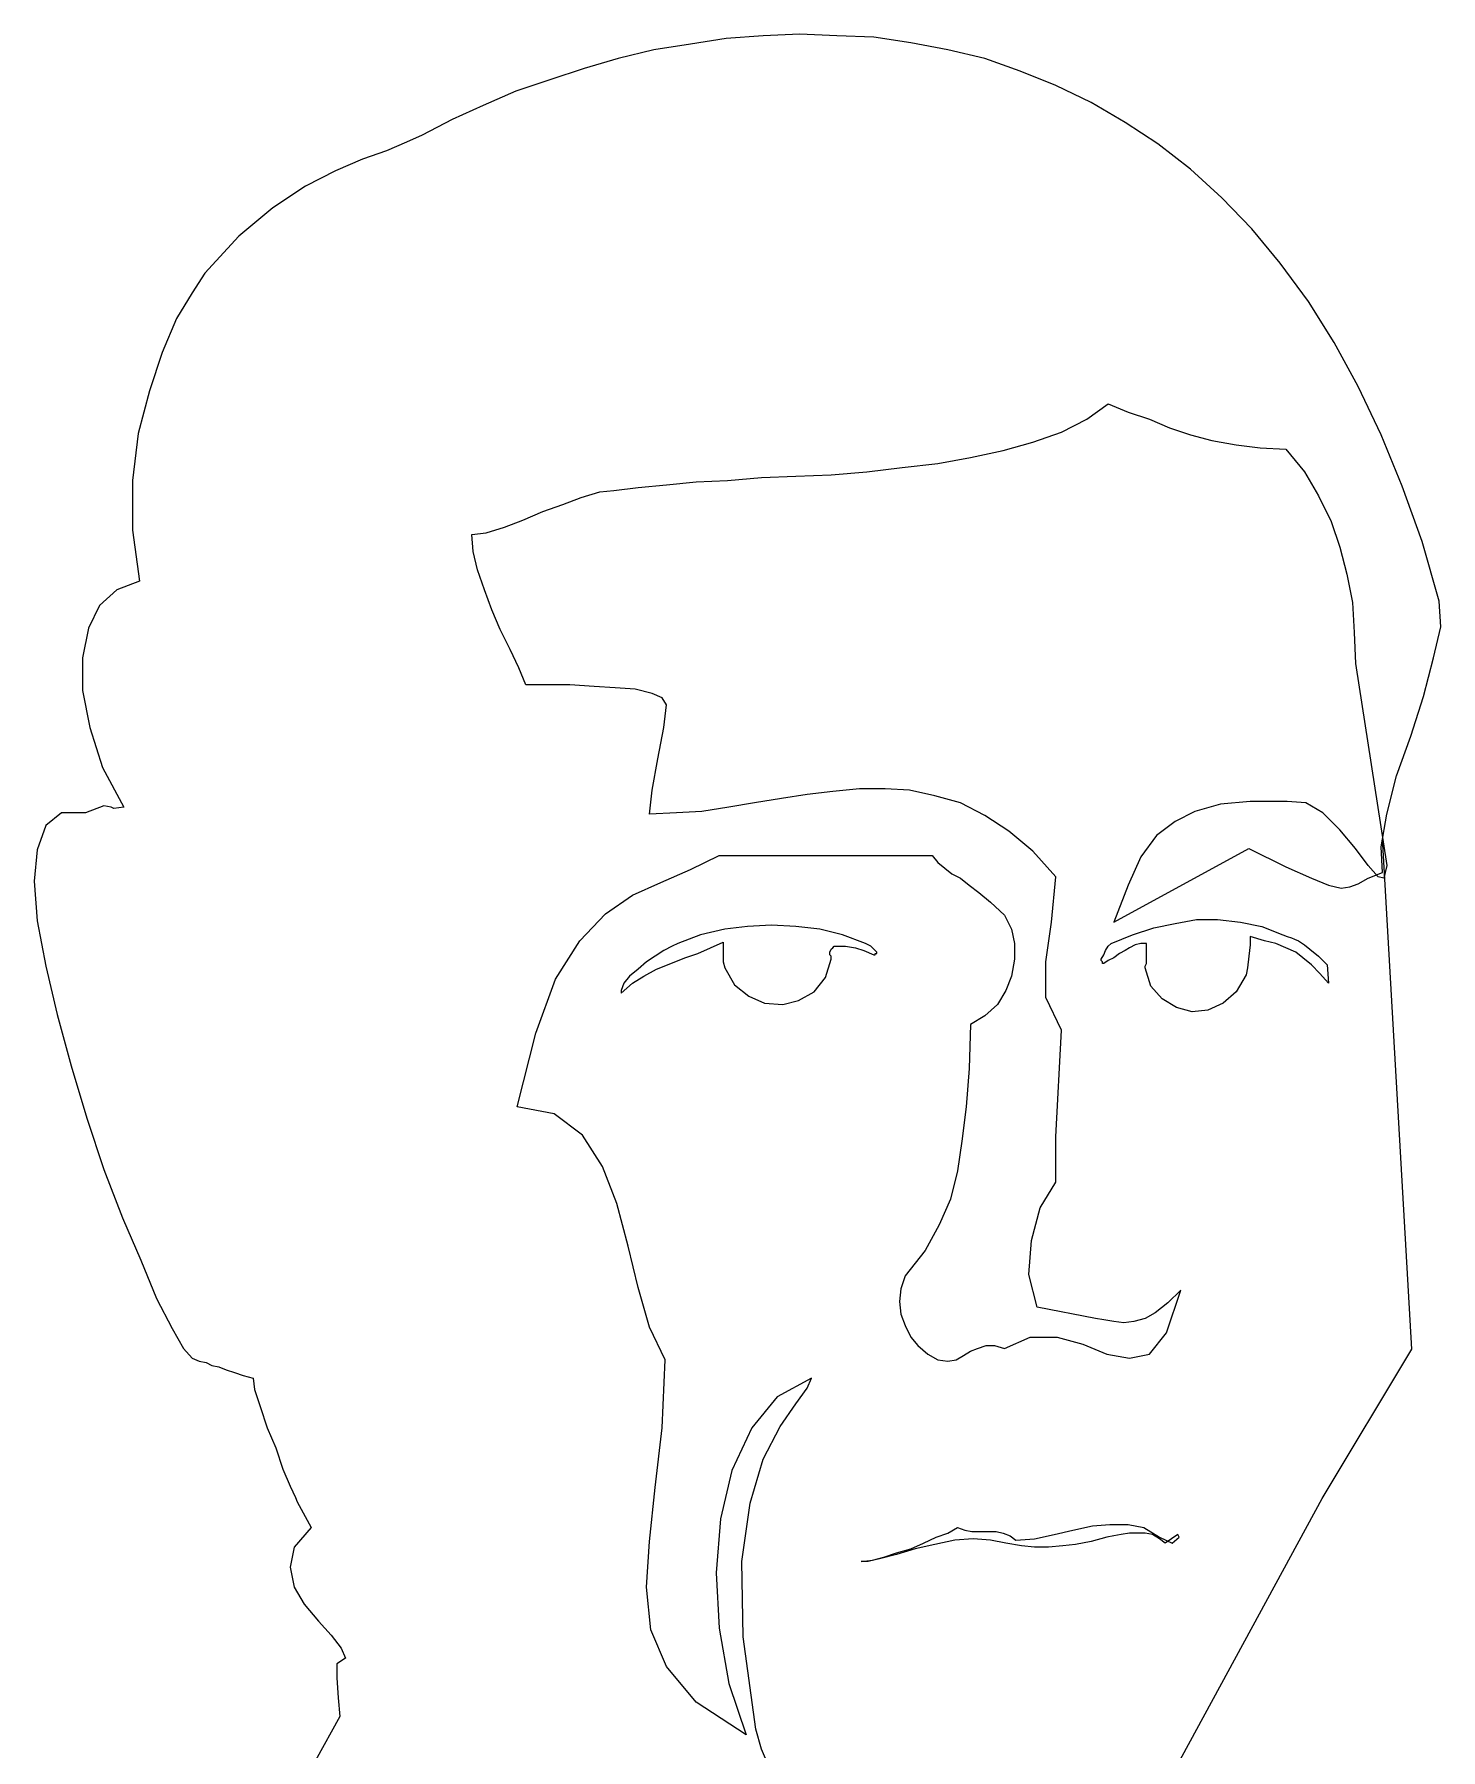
# Model space of a CAD drawing. Extents: x 3778 to 4621, y -3448 to -1606.
# Drawn here: x 3912.9 to 4123.2, y -1862.1 to -1605.6 of the extents above; entities that cross this region are included whole.
import ezdxf

# ---------------------------------------------------------------- set-up
doc = ezdxf.new("R2010")
doc.units = 0
doc.header["$LTSCALE"] = 1270
doc.header["$MEASUREMENT"] = 0
doc.layers.get('0').update_dxf_attribs({"linetype": 'CONTINUOUS'})

msp = doc.modelspace()

# ---------------------------------------------------------------- linework, layer by layer
at = {"linetype": 'CONTINUOUS'}
for p, q in [((4027.37, -1605.63), (4021.85, -1605.85)), ((4032.9, -1605.85), (4027.37, -1605.63)), ((4005.5, -1607.97), (4000.18, -1609.24)), ((4011.01, -1607.12), (4005.5, -1607.97)), ((4016.33, -1606.27), (4011.01, -1607.12)), ((4021.85, -1605.85), (4016.33, -1606.27)), ((4038.42, -1606.06), (4032.9, -1605.85)), ((4043.94, -1606.91), (4038.42, -1606.06)), ((4049.47, -1607.97), (4043.94, -1606.91)), ((4054.99, -1609.24), (4049.47, -1607.97)), ((3995.09, -1610.73), (3989.99, -1612.43)), ((4000.18, -1609.24), (3995.09, -1610.73)), ((4060.3, -1611.16), (4054.99, -1609.24)), ((3989.99, -1612.43), (3984.89, -1614.13)), ((4065.61, -1613.28), (4060.3, -1611.16)), ((4070.92, -1615.83), (4065.61, -1613.28)), ((3984.89, -1614.13), (3980.01, -1616.26)), ((4076.02, -1618.81), (4070.92, -1615.83)), ((3975.34, -1618.38), (3970.87, -1620.71)), ((3980.01, -1616.26), (3975.34, -1618.38)), ((3970.87, -1620.71), (3968.53, -1621.77)), ((4080.9, -1621.99), (4076.02, -1618.81)), ((3965.56, -1623.05), (3961.95, -1624.32)), ((3968.53, -1621.77), (3965.56, -1623.05)), ((4085.79, -1625.81), (4080.9, -1621.99)), ((3957.91, -1626.03), (3953.45, -1628.36)), ((3961.95, -1624.32), (3957.91, -1626.03)), ((4090.46, -1630.06), (4085.79, -1625.81)), ((3953.45, -1628.36), (3948.57, -1631.55)), ((4094.92, -1634.73), (4090.46, -1630.06)), ((3948.57, -1631.55), (3943.47, -1635.79)), ((3943.47, -1635.79), (3938.37, -1641.32)), ((4099.17, -1639.83), (4094.92, -1634.73)), ((3938.37, -1641.32), (3936.46, -1644.29)), ((4103.42, -1645.56), (4099.17, -1639.83)), ((3936.46, -1644.29), (3934.12, -1648.11)), ((4107.24, -1651.73), (4103.42, -1645.56)), ((3934.12, -1648.11), (3932, -1653.21)), ((4110.85, -1658.31), (4107.24, -1651.73)), ((3932, -1653.21), (3930.09, -1658.95)), ((3930.09, -1658.95), (3928.39, -1665.32)), ((4114.26, -1665.54), (4110.85, -1658.31)), ((4070.28, -1663.19), (4073.47, -1660.86)), ((4073.47, -1660.86), (4076.45, -1662.13)), ((4066.46, -1665.11), (4070.28, -1663.19)), ((4076.45, -1662.13), (4079.63, -1663.19)), ((4079.63, -1663.19), (4082.61, -1664.47)), ((4082.61, -1664.47), (4085.79, -1665.54)), ((3928.39, -1665.32), (3927.54, -1672.33)), ((4057.75, -1667.87), (4062.21, -1666.6)), ((4062.21, -1666.6), (4066.46, -1665.11)), ((4085.79, -1665.54), (4088.98, -1666.38)), ((4088.98, -1666.38), (4092.59, -1667.02)), ((4092.59, -1667.02), (4096.2, -1667.44)), ((4117.44, -1673.18), (4114.26, -1665.54)), ((4042.66, -1670.42), (4047.98, -1669.78)), ((4047.98, -1669.78), (4052.86, -1668.93)), ((4052.86, -1668.93), (4057.75, -1667.87)), ((4096.2, -1667.44), (4100.02, -1667.66)), ((4100.02, -1667.66), (4102.79, -1671.05)), ((3927.54, -1672.33), (3927.54, -1679.76)), ((4011.87, -1672.54), (4016.54, -1672.33)), ((4016.54, -1672.33), (4021.64, -1671.91)), ((4021.64, -1671.91), (4026.74, -1671.7)), ((4026.74, -1671.7), (4032.05, -1671.48)), ((4032.05, -1671.48), (4037.36, -1671.05)), ((4037.36, -1671.05), (4042.66, -1670.42)), ((4102.79, -1671.05), (4104.91, -1674.66)), ((3991.9, -1675.94), (3994.66, -1674.88)), ((3994.66, -1674.88), (3997.42, -1674.03)), ((3997.42, -1674.03), (3999.55, -1673.82)), ((3999.55, -1673.82), (4003.16, -1673.39)), ((4003.16, -1673.39), (4007.4, -1672.97)), ((4007.4, -1672.97), (4011.87, -1672.54)), ((4104.91, -1674.66), (4106.82, -1678.49)), ((4120.42, -1681.47), (4117.44, -1673.18)), ((3985.95, -1678.28), (3988.93, -1677)), ((3988.93, -1677), (3991.9, -1675.94)), ((3927.54, -1679.76), (3928.6, -1687.41)), ((3980.43, -1680.19), (3983.19, -1679.34)), ((3983.19, -1679.34), (3985.95, -1678.28)), ((4106.82, -1678.49), (4108.09, -1682.31)), ((3978.3, -1680.4), (3980.43, -1680.19)), ((3978.52, -1682.95), (3978.3, -1680.4)), ((4108.09, -1682.31), (4109.16, -1686.35)), ((4122.96, -1690.39), (4120.42, -1681.47)), ((3979.16, -1685.72), (3978.52, -1682.95)), ((3928.6, -1687.41), (3925.2, -1688.68)), ((3980.22, -1688.68), (3979.16, -1685.72)), ((4109.16, -1686.35), (4110, -1690.6)), ((3925.2, -1688.68), (3922.65, -1691.02)), ((3981.28, -1691.66), (3980.22, -1688.68)), ((3922.65, -1691.02), (3920.96, -1694.43)), ((3982.55, -1694.64), (3981.28, -1691.66)), ((4110, -1690.6), (4110.22, -1695.06)), ((4123.18, -1694.21), (4122.96, -1690.39)), ((3920.96, -1694.43), (3920.1, -1698.88)), ((3984.04, -1697.61), (3982.55, -1694.64)), ((4110.22, -1695.06), (4110.43, -1699.73)), ((4122.11, -1698.88), (4123.18, -1694.21)), ((3985.32, -1700.37), (3984.04, -1697.61)), ((3920.1, -1698.88), (3920.1, -1703.77)), ((3986.38, -1702.92), (3985.32, -1700.37)), ((4110.43, -1699.73), (4115.1, -1729.9)), ((4120.63, -1704.62), (4122.11, -1698.88)), ((3989.56, -1702.92), (3986.38, -1702.92)), ((3992.97, -1702.92), (3989.56, -1702.92)), ((3996.58, -1703.13), (3992.97, -1702.92)), ((3920.1, -1703.77), (3921.17, -1709.29)), ((3999.76, -1703.35), (3996.58, -1703.13)), ((4002.73, -1703.55), (3999.76, -1703.35)), ((4005.28, -1704.19), (4002.73, -1703.55)), ((4006.77, -1704.83), (4005.28, -1704.19)), ((4007.4, -1705.9), (4006.77, -1704.83)), ((4118.71, -1710.57), (4120.63, -1704.62)), ((4006.99, -1709.29), (4007.4, -1705.9)), ((3921.17, -1709.29), (3923.08, -1715.24)), ((4006.13, -1713.96), (4006.99, -1709.29)), ((4116.59, -1716.51), (4118.71, -1710.57)), ((3923.08, -1715.24), (3926.27, -1721.19)), ((4005.28, -1718.64), (4006.13, -1713.96)), ((4036.29, -1718.43), (4032.26, -1718.85)), ((4040.12, -1718.43), (4036.29, -1718.43)), ((4043.73, -1718.64), (4040.12, -1718.43)), ((4115.1, -1722.25), (4116.59, -1716.51)), ((3923.29, -1720.98), (3920.53, -1722.04)), ((3924.35, -1721.19), (3923.29, -1720.98)), ((4004.85, -1722.25), (4005.28, -1718.64)), ((4020.58, -1720.55), (4016.75, -1721.19)), ((4024.62, -1719.91), (4020.58, -1720.55)), ((4028.44, -1719.28), (4024.62, -1719.91)), ((4032.26, -1718.85), (4028.44, -1719.28)), ((4047.55, -1719.49), (4043.73, -1718.64)), ((4051.37, -1720.55), (4047.55, -1719.49)), ((4054.99, -1722.46), (4051.37, -1720.55)), ((4090.25, -1720.76), (4086.43, -1721.82)), ((4094.71, -1720.34), (4090.25, -1720.76)), ((4100.24, -1720.34), (4094.71, -1720.34)), ((4103, -1720.55), (4100.24, -1720.34)), ((4105.54, -1722.04), (4103, -1720.55)), ((3916.92, -1722.04), (3914.58, -1723.95)), ((3920.53, -1722.04), (3916.92, -1722.04)), ((3924.78, -1721.4), (3924.35, -1721.19)), ((3926.27, -1721.19), (3924.78, -1721.4)), ((4008.89, -1722.04), (4004.85, -1722.25)), ((4012.72, -1721.82), (4008.89, -1722.04)), ((4016.75, -1721.19), (4012.72, -1721.82)), ((4058.6, -1724.8), (4054.99, -1722.46)), ((4083.45, -1723.31), (4080.69, -1725.43)), ((4086.43, -1721.82), (4083.45, -1723.31)), ((4108.09, -1724.59), (4105.54, -1722.04)), ((4114.26, -1727.14), (4115.1, -1722.25)), ((3914.58, -1723.95), (3913.31, -1727.56)), ((4062.21, -1727.77), (4058.6, -1724.8)), ((4080.69, -1725.43), (4078.35, -1728.63)), ((4110.43, -1727.35), (4108.09, -1724.59)), ((4118.85, -1802.24), (4114.48, -1725.86)), ((3913.31, -1727.56), (3912.88, -1732.24)), ((4011.01, -1730.53), (4015.27, -1728.41)), ((4015.27, -1728.41), (4047.13, -1728.41)), ((4047.13, -1728.41), (4047.98, -1729.47)), ((4065.61, -1731.59), (4062.21, -1727.77)), ((4074.32, -1738.39), (4094.5, -1727.35)), ((4078.35, -1728.63), (4076.45, -1732.87)), ((4094.5, -1727.35), (4100.02, -1730.1)), ((4112.34, -1729.9), (4110.43, -1727.35)), ((4114.46, -1730.96), (4114.26, -1727.14)), ((4006.56, -1732.45), (4011.01, -1730.53)), ((4047.98, -1729.47), (4049.04, -1730.32)), ((4049.04, -1730.32), (4050.1, -1731.17)), ((4050.1, -1731.17), (4051.37, -1731.81)), ((4100.02, -1730.1), (4103.85, -1731.81)), ((4113.83, -1731.59), (4112.34, -1729.9)), ((4112.34, -1731.81), (4114.46, -1730.96)), ((4115.1, -1729.9), (4114.67, -1731.81)), ((3912.88, -1732.24), (3913.31, -1738.18)), ((4002.31, -1734.36), (4006.56, -1732.45)), ((4051.37, -1731.81), (4052.65, -1732.87)), ((4052.65, -1732.87), (4054.14, -1733.93)), ((4064.98, -1738.39), (4065.61, -1731.59)), ((4076.45, -1732.87), (4074.32, -1738.39)), ((4103.85, -1731.81), (4106.39, -1732.87)), ((4106.39, -1732.87), (4108.3, -1733.3)), ((4108.3, -1733.3), (4109.58, -1733.08)), ((4109.58, -1733.08), (4110.85, -1732.65)), ((4110.85, -1732.65), (4112.34, -1731.81)), ((4114.67, -1731.81), (4113.83, -1731.59)), ((3998.27, -1737.12), (4002.31, -1734.36)), ((4054.14, -1733.93), (4055.84, -1735.42)), ((4055.84, -1735.42), (4057.96, -1737.33)), ((3913.31, -1738.18), (3914.58, -1744.98)), ((3994.45, -1741.16), (3998.27, -1737.12)), ((4019.52, -1739.03), (4016.11, -1739.45)), ((4023.13, -1738.82), (4019.52, -1739.03)), ((4026.74, -1739.03), (4023.13, -1738.82)), ((4030.35, -1739.45), (4026.74, -1739.03)), ((4057.96, -1737.33), (4059.02, -1739.45)), ((4064.12, -1744.34), (4064.98, -1738.39)), ((4080.27, -1739.24), (4083.45, -1738.61)), ((4083.45, -1738.61), (4086.64, -1737.97)), ((4086.64, -1737.97), (4089.82, -1737.97)), ((4089.82, -1737.97), (4093.22, -1738.39)), ((4093.22, -1738.39), (4096.41, -1739.03)), ((4096.41, -1739.03), (4099.59, -1740.3)), ((3990.83, -1746.89), (3994.45, -1741.16)), ((4009.11, -1741.58), (4008.26, -1742)), ((4012.5, -1740.3), (4009.11, -1741.58)), ((4016.11, -1739.45), (4012.5, -1740.3)), ((4013.99, -1742.22), (4015.91, -1741.37)), ((4015.91, -1741.37), (4015.91, -1742.43)), ((4033.74, -1740.3), (4030.35, -1739.45)), ((4037.15, -1741.58), (4033.74, -1740.3)), ((4037.57, -1741.79), (4037.15, -1741.58)), ((4059.02, -1739.45), (4059.45, -1741.58)), ((4059.45, -1741.58), (4059.45, -1743.91)), ((4073.47, -1742), (4073.9, -1741.58)), ((4073.9, -1741.58), (4077.08, -1740.3)), ((4077.08, -1740.3), (4080.27, -1739.24)), ((4078.35, -1741.58), (4077.51, -1741.79)), ((4079.2, -1741.58), (4078.35, -1741.58)), ((4079.2, -1742.22), (4079.2, -1741.58)), ((4094.71, -1740.52), (4094.71, -1741.79)), ((4096.83, -1741.16), (4094.71, -1740.52)), ((4098.53, -1741.58), (4096.83, -1741.16)), ((4100.02, -1742.22), (4098.53, -1741.58)), ((4099.59, -1740.3), (4100.24, -1740.52)), ((4100.24, -1740.52), (4100.87, -1740.73)), ((4100.87, -1740.73), (4101.3, -1740.94)), ((4101.3, -1740.94), (4101.93, -1741.16)), ((4101.93, -1741.16), (4102.79, -1741.79)), ((4005.71, -1743.49), (4004.44, -1744.34)), ((4006.99, -1742.64), (4005.71, -1743.49)), ((4008.26, -1742), (4006.99, -1742.64)), ((4008.05, -1744.55), (4010.17, -1743.71)), ((4010.17, -1743.71), (4012.08, -1743.06)), ((4012.08, -1743.06), (4013.99, -1742.22)), ((4015.91, -1742.43), (4015.91, -1743.28)), ((4015.91, -1743.28), (4015.91, -1744.34)), ((4031.19, -1746.67), (4032.05, -1743.91)), ((4031.84, -1742.85), (4032.05, -1742.43)), ((4031.84, -1743.06), (4031.84, -1742.85)), ((4031.84, -1743.28), (4031.84, -1743.06)), ((4032.05, -1743.49), (4031.84, -1743.28)), ((4032.05, -1742.43), (4032.26, -1742.22)), ((4032.05, -1743.71), (4032.05, -1743.49)), ((4032.05, -1743.91), (4032.05, -1743.71)), ((4032.26, -1742.22), (4032.47, -1742)), ((4032.47, -1742), (4034.17, -1742)), ((4034.17, -1742), (4035.66, -1742.22)), ((4035.66, -1742.22), (4036.93, -1742.64)), ((4036.93, -1742.64), (4038.42, -1743.28)), ((4037.99, -1742), (4037.57, -1741.79)), ((4038.42, -1742.43), (4037.99, -1742)), ((4038.84, -1742.85), (4038.42, -1742.43)), ((4038.42, -1743.28), (4038.63, -1743.28)), ((4038.63, -1743.06), (4038.84, -1743.06)), ((4038.63, -1743.28), (4038.63, -1743.06)), ((4038.84, -1743.06), (4038.84, -1742.85)), ((4059.45, -1743.91), (4059.02, -1746.46)), ((4072.41, -1743.91), (4072.83, -1743.28)), ((4072.41, -1744.12), (4072.41, -1743.91)), ((4072.62, -1744.34), (4072.41, -1744.12)), ((4072.83, -1743.28), (4073.04, -1742.64)), ((4073.47, -1744.12), (4072.83, -1744.55)), ((4073.04, -1742.64), (4073.47, -1742)), ((4074.32, -1743.71), (4073.47, -1744.12)), ((4075.17, -1743.06), (4074.32, -1743.71)), ((4076.02, -1742.64), (4075.17, -1743.06)), ((4076.65, -1742.22), (4076.02, -1742.64)), ((4077.51, -1741.79), (4076.65, -1742.22)), ((4079.2, -1742.85), (4079.2, -1742.22)), ((4079.2, -1743.71), (4079.2, -1742.85)), ((4079.2, -1744.12), (4079.2, -1743.71)), ((4079.2, -1744.34), (4079.2, -1744.12)), ((4094.5, -1743.49), (4094.28, -1745.19)), ((4094.71, -1741.79), (4094.5, -1743.49)), ((4101.51, -1742.85), (4100.02, -1742.22)), ((4102.57, -1743.71), (4101.51, -1742.85)), ((4103.85, -1744.77), (4102.57, -1743.71)), ((4102.79, -1741.79), (4103.63, -1742.43)), ((4103.63, -1742.43), (4104.91, -1743.49)), ((4104.91, -1743.49), (4106.18, -1744.77)), ((3914.58, -1744.98), (3916.28, -1752.2)), ((4001.89, -1746.46), (4001.03, -1747.53)), ((4003.16, -1745.4), (4001.89, -1746.46)), ((4002.31, -1747.53), (4004.01, -1746.46)), ((4004.44, -1744.34), (4003.16, -1745.4)), ((4004.01, -1746.46), (4005.92, -1745.4)), ((4005.92, -1745.4), (4008.05, -1744.55)), ((4015.91, -1744.34), (4016.11, -1745.19)), ((4016.11, -1745.19), (4017.6, -1747.74)), ((4029.5, -1748.8), (4031.19, -1746.67)), ((4059.02, -1746.46), (4058.17, -1748.59)), ((4064.12, -1749.65), (4064.12, -1744.34)), ((4072.62, -1744.55), (4072.62, -1744.34)), ((4072.83, -1744.55), (4072.62, -1744.55)), ((4078.99, -1744.98), (4079.2, -1744.55)), ((4078.99, -1745.19), (4078.99, -1744.98)), ((4079.84, -1747.95), (4078.99, -1745.19)), ((4079.2, -1744.55), (4079.2, -1744.34)), ((4094.08, -1746.26), (4092.59, -1748.8)), ((4094.28, -1745.19), (4094.08, -1746.26)), ((4105.12, -1746.04), (4103.85, -1744.77)), ((4106.39, -1747.53), (4105.12, -1746.04)), ((4106.18, -1744.77), (4106.39, -1747.53)), ((3987.87, -1754.96), (3990.83, -1746.89)), ((4000.61, -1749.01), (4002.31, -1747.53)), ((4001.03, -1747.53), (4000.61, -1748.59)), ((4000.61, -1748.59), (4000.61, -1749.01)), ((4017.6, -1747.74), (4019.73, -1749.44)), ((4027.17, -1750.08), (4029.5, -1748.8)), ((4058.17, -1748.59), (4056.9, -1750.71)), ((4081.54, -1749.87), (4079.84, -1747.95)), ((4092.59, -1748.8), (4090.67, -1750.5)), ((4019.73, -1749.44), (4022.07, -1750.5)), ((4022.07, -1750.5), (4024.82, -1750.71)), ((4024.82, -1750.71), (4027.17, -1750.08)), ((4056.9, -1750.71), (4054.99, -1752.41)), ((4066.46, -1754.54), (4064.12, -1749.65)), ((4083.67, -1751.14), (4081.54, -1749.87)), ((4086, -1751.77), (4083.67, -1751.14)), ((4088.34, -1751.56), (4086, -1751.77)), ((4090.67, -1750.5), (4088.34, -1751.56)), ((3916.28, -1752.2), (3918.41, -1759.85)), ((4052.86, -1753.69), (4052.65, -1760.27)), ((4054.99, -1752.41), (4052.86, -1753.69)), ((3985.1, -1766.01), (3987.87, -1754.96)), ((4065.61, -1770.46), (4066.46, -1754.54)), ((3918.41, -1759.85), (3920.74, -1767.71)), ((4052.65, -1760.27), (4052.23, -1766.01)), ((3990.63, -1767.07), (3985.1, -1766.01)), ((3994.87, -1770.26), (3990.63, -1767.07)), ((4052.23, -1766.01), (4051.59, -1771.11)), ((3920.74, -1767.71), (3923.29, -1775.36)), ((3997.85, -1774.93), (3994.87, -1770.26)), ((4051.59, -1771.11), (4050.95, -1775.56)), ((4065.61, -1777.26), (4065.61, -1770.46)), ((3999.97, -1780.45), (3997.85, -1774.93)), ((3923.29, -1775.36), (3926.05, -1782.58)), ((4050.95, -1775.56), (4049.89, -1779.81)), ((4063.27, -1781.09), (4065.61, -1777.26)), ((4049.89, -1779.81), (4048.19, -1783.64)), ((3926.05, -1782.58), (3928.82, -1788.95)), ((4001.67, -1786.82), (3999.97, -1780.45)), ((4062, -1785.97), (4063.27, -1781.09)), ((4048.19, -1783.64), (4046.07, -1787.46)), ((4003.16, -1792.99), (4001.67, -1786.82)), ((4046.07, -1787.46), (4043.09, -1791.28)), ((4061.57, -1791.07), (4062, -1785.97)), ((3928.82, -1788.95), (3931.15, -1794.68)), ((4043.09, -1791.28), (4042.46, -1793.19)), ((4062.84, -1795.96), (4061.57, -1791.07)), ((3931.15, -1794.68), (3933.49, -1799.15)), ((4004.85, -1798.93), (4003.16, -1792.99)), ((4042.46, -1793.19), (4042.25, -1795.11)), ((4042.25, -1795.11), (4042.46, -1797.02)), ((4082.39, -1795.32), (4080.47, -1796.81)), ((4082.18, -1799.78), (4084.3, -1793.41)), ((4084.3, -1793.41), (4082.39, -1795.32)), ((4042.46, -1797.02), (4043.09, -1798.72)), ((4071.55, -1797.66), (4062.84, -1795.96)), ((4072.83, -1797.87), (4071.55, -1797.66)), ((4074.32, -1798.08), (4072.83, -1797.87)), ((4078.99, -1797.66), (4077.29, -1798.08)), ((4080.47, -1796.81), (4078.99, -1797.66)), ((3933.49, -1799.15), (3935.19, -1802.11)), ((4007.19, -1803.82), (4004.85, -1798.93)), ((4043.09, -1798.72), (4043.94, -1800.42)), ((4043.94, -1800.42), (4045, -1801.7)), ((4057.96, -1802.11), (4061.78, -1800.42)), ((4061.78, -1800.42), (4065.82, -1800.42)), ((4065.82, -1800.42), (4069.65, -1801.48)), ((4075.8, -1798.29), (4074.32, -1798.08)), ((4077.29, -1798.08), (4075.8, -1798.29)), ((4079.63, -1802.97), (4082.18, -1799.78)), ((3935.19, -1802.11), (3936.46, -1803.6)), ((4045, -1801.7), (4046.49, -1802.97)), ((4046.49, -1802.97), (4047.98, -1803.82)), ((4051.8, -1803.18), (4052.86, -1802.54)), ((4052.86, -1802.54), (4053.92, -1802.11)), ((4053.92, -1802.11), (4055.2, -1801.7)), ((4055.2, -1801.7), (4056.47, -1801.7)), ((4056.47, -1801.7), (4057.96, -1802.11)), ((4069.65, -1801.48), (4073.26, -1802.97)), ((4073.26, -1802.97), (4076.65, -1803.6)), ((4076.65, -1803.6), (4079.63, -1802.97)), ((4105.46, -1824.54), (4118.85, -1802.24)), ((3936.46, -1803.6), (3937.53, -1804.03)), ((3937.53, -1804.03), (3938.59, -1804.25)), ((3938.59, -1804.25), (3939.43, -1804.66)), ((3939.43, -1804.66), (3940.49, -1804.88)), ((3940.49, -1804.88), (3941.56, -1805.31)), ((3941.56, -1805.31), (3942.83, -1805.73)), ((4006.77, -1814.01), (4007.19, -1803.82)), ((4047.98, -1803.82), (4049.47, -1804.03)), ((4049.47, -1804.03), (4050.74, -1803.82)), ((4050.74, -1803.82), (4051.8, -1803.18)), ((3942.83, -1805.73), (3944.1, -1806.15)), ((3944.1, -1806.15), (3945.59, -1806.58)), ((3945.59, -1806.58), (3945.81, -1808.28)), ((3945.81, -1808.28), (3946.65, -1810.82)), ((4029.07, -1806.58), (4023.97, -1809.34)), ((4026.74, -1810.4), (4028.44, -1808.07)), ((4028.44, -1808.07), (4029.07, -1806.58)), ((3946.65, -1810.82), (3947.72, -1814.01)), ((4023.97, -1809.34), (4020.15, -1814.01)), ((4024.4, -1813.8), (4026.74, -1810.4)), ((3947.72, -1814.01), (3949, -1816.99)), ((4005.71, -1822.94), (4006.77, -1814.01)), ((4020.15, -1814.01), (4017.18, -1820.39)), ((4021.85, -1818.68), (4024.4, -1813.8)), ((3949, -1816.99), (3950.06, -1820.17)), ((3950.06, -1820.17), (3951.12, -1822.72)), ((4017.18, -1820.39), (4015.48, -1827.61)), ((4019.94, -1825.27), (4021.85, -1818.68)), ((3951.12, -1822.72), (3951.96, -1824.42)), ((4004.85, -1831.01), (4005.71, -1822.94)), ((3951.96, -1824.42), (3952.18, -1825.06)), ((3952.18, -1825.06), (3954.3, -1828.88)), ((4018.66, -1833.98), (4019.94, -1825.27)), ((4076.65, -1877.53), (4105.46, -1824.54)), ((4015.48, -1827.61), (4014.84, -1835.68)), ((4068.16, -1829.31), (4071.13, -1828.67)), ((4071.13, -1828.67), (4073.68, -1828.46)), ((4073.68, -1828.46), (4076.45, -1828.46)), ((4076.45, -1828.46), (4078.78, -1828.88)), ((3954.3, -1828.88), (3951.75, -1831.86)), ((4004.44, -1837.8), (4004.85, -1831.01)), ((4043.94, -1832.07), (4045.86, -1831.22)), ((4045.86, -1831.22), (4047.76, -1830.37)), ((4050.53, -1830.8), (4047.55, -1831.43)), ((4047.76, -1830.37), (4049.47, -1829.73)), ((4049.47, -1829.73), (4050.95, -1828.88)), ((4053.29, -1830.58), (4050.53, -1830.8)), ((4050.95, -1828.88), (4052.02, -1829.31)), ((4052.02, -1829.31), (4053.08, -1829.52)), ((4053.08, -1829.52), (4054.35, -1829.52)), ((4055.84, -1830.8), (4053.29, -1830.58)), ((4054.35, -1829.52), (4055.41, -1829.52)), ((4055.41, -1829.52), (4056.69, -1829.52)), ((4058.17, -1831.22), (4055.84, -1830.8)), ((4056.69, -1829.52), (4057.75, -1829.73)), ((4057.75, -1829.73), (4058.81, -1830.16)), ((4060.51, -1831.64), (4058.17, -1831.22)), ((4058.81, -1830.16), (4059.66, -1830.8)), ((4059.66, -1830.8), (4062.43, -1830.58)), ((4062.43, -1830.58), (4065.39, -1829.94)), ((4065.39, -1829.94), (4068.16, -1829.31)), ((4070.92, -1831.01), (4068.58, -1831.43)), ((4073.26, -1830.37), (4070.92, -1831.01)), ((4074.32, -1830.16), (4073.26, -1830.37)), ((4075.38, -1829.94), (4074.32, -1830.16)), ((4076.65, -1829.73), (4075.38, -1829.94)), ((4077.72, -1829.73), (4076.65, -1829.73)), ((4078.99, -1829.73), (4077.72, -1829.73)), ((4078.78, -1828.88), (4081.12, -1830.37)), ((4080.06, -1829.94), (4078.99, -1829.73)), ((4081.12, -1830.58), (4080.06, -1829.94)), ((4081.12, -1830.37), (4083.02, -1831.22)), ((4081.96, -1831.22), (4081.12, -1830.58)), ((4083.88, -1829.94), (4081.96, -1831.22)), ((4083.02, -1831.22), (4084.09, -1830.37)), ((4084.09, -1830.37), (4083.88, -1829.94)), ((3951.75, -1831.86), (3951.12, -1834.83)), ((4036.51, -1833.98), (4038.21, -1833.76)), ((4039.48, -1833.55), (4037.57, -1833.98)), ((4038.21, -1833.76), (4039.91, -1833.35)), ((4041.82, -1832.92), (4039.48, -1833.55)), ((4039.91, -1833.35), (4041.82, -1832.7)), ((4044.58, -1832.07), (4041.82, -1832.92)), ((4041.82, -1832.7), (4043.94, -1832.07)), ((4047.55, -1831.43), (4044.58, -1832.07)), ((4062.43, -1831.86), (4060.51, -1831.64)), ((4064.55, -1831.86), (4062.43, -1831.86)), ((4066.67, -1831.64), (4064.55, -1831.86)), ((4068.58, -1831.43), (4066.67, -1831.64)), ((3951.12, -1834.83), (3951.75, -1837.8)), ((4014.84, -1835.68), (4015.27, -1843.96)), ((4018.88, -1845.24), (4018.66, -1833.98)), ((4037.57, -1833.98), (4036.51, -1833.98)), ((3951.75, -1837.8), (3953.24, -1840.35)), ((4005.07, -1844.18), (4004.44, -1837.8)), ((3953.24, -1840.35), (3955.37, -1842.9)), ((3955.37, -1842.9), (3957.28, -1845.02)), ((4007.4, -1849.7), (4005.07, -1844.18)), ((4015.27, -1843.96), (4016.75, -1852.25)), ((3957.28, -1845.02), (3958.77, -1846.94)), ((4020.79, -1859.04), (4018.88, -1845.24)), ((3959.4, -1848.43), (3958.12, -1849.27)), ((3958.12, -1849.27), (3958.12, -1851.4)), ((3958.77, -1846.94), (3959.4, -1848.43)), ((3958.12, -1851.4), (3958.34, -1854.37)), ((4011.87, -1855.01), (4007.4, -1849.7)), ((3958.34, -1854.37), (3958.55, -1857.14)), ((4016.75, -1852.25), (4019.3, -1859.9)), ((4019.3, -1859.9), (4011.87, -1855.01)), ((3958.55, -1857.14), (3954.94, -1863.72)), ((4021.64, -1862.02), (4020.79, -1859.04)), ((4022.49, -1864.14), (4021.64, -1862.02))]:
    msp.add_line(p, q, dxfattribs=at)

doc.saveas('drawing.dxf')
